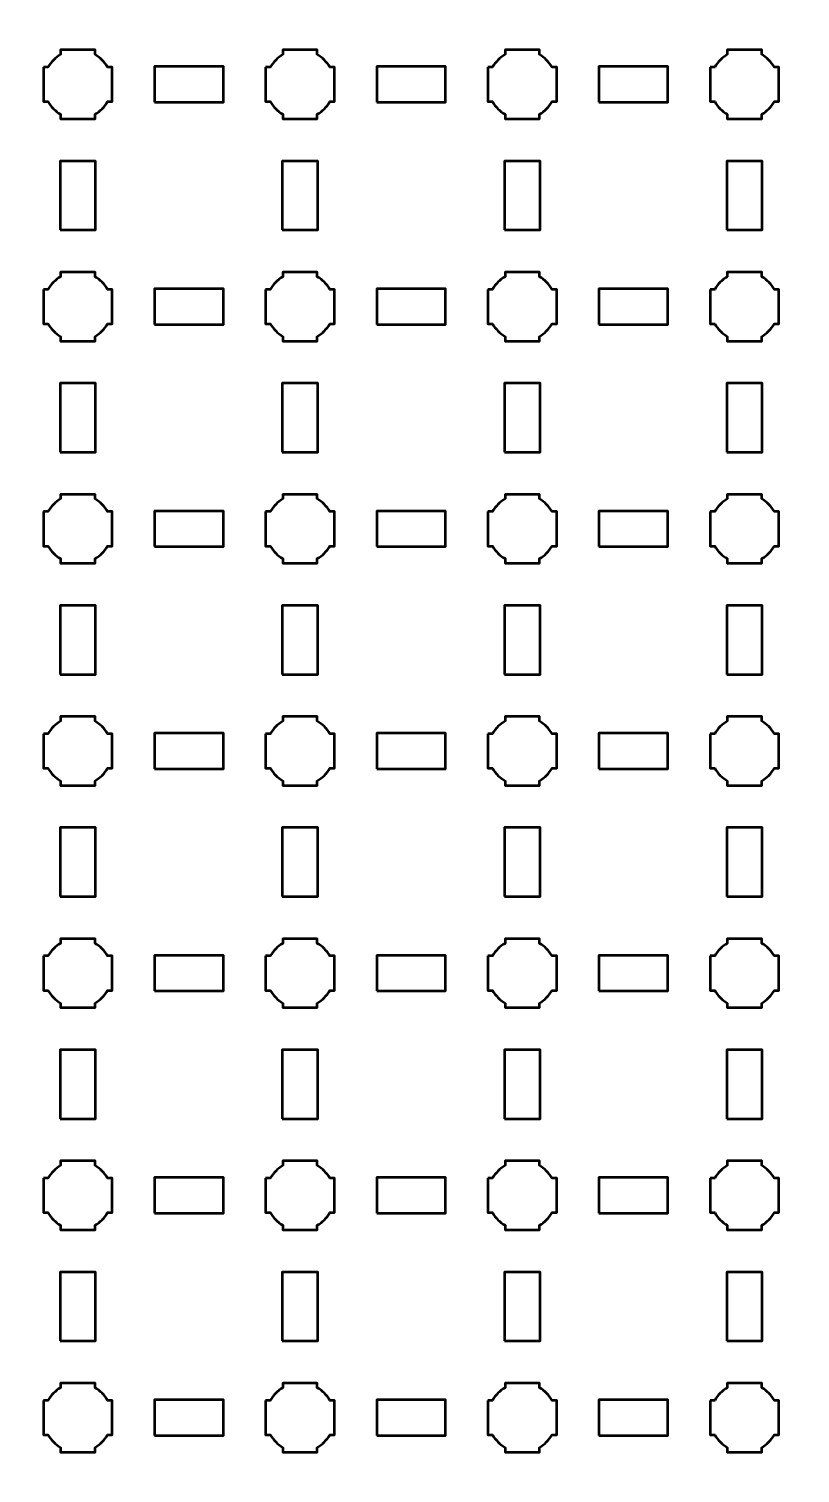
# Model space of a CAD drawing. Header units: centimetres. Extents: x -35.1 to 14.2, y -39.5 to 9.8.
# Drawn here: x -4.94 to 2, y -15.35 to -2.35 of the extents above; entities that cross this region are included whole.
import ezdxf

# ---------------------------------------------------------------- set-up
doc = ezdxf.new("R2010")
doc.units = ezdxf.units.CM
doc.header["$MEASUREMENT"] = 0
doc.layers.add('Layer 1', color=7, linetype='Continuous')

msp = doc.modelspace()

# ---------------------------------------------------------------- linework, layer by layer
at = {"layer": 'Layer 1', "color": 250, "lineweight": 53}
for points in [[(-3.81, -3.01), (-3.19, -3.01), (-3.19, -2.69), (-3.81, -2.69), (-3.81, -3.01)], [(-1.81, -3.01), (-1.19, -3.01), (-1.19, -2.69), (-1.81, -2.69), (-1.81, -3.01)], [(0.19, -3.01), (0.81, -3.01), (0.81, -2.69), (0.19, -2.69), (0.19, -3.01)], [(-4.66, -4.16), (-4.34, -4.16), (-4.34, -3.54), (-4.66, -3.54), (-4.66, -4.16)], [(-2.66, -4.16), (-2.34, -4.16), (-2.34, -3.54), (-2.66, -3.54), (-2.66, -4.16)], [(-0.66, -4.16), (-0.34, -4.16), (-0.34, -3.54), (-0.66, -3.54), (-0.66, -4.16)], [(1.34, -4.16), (1.66, -4.16), (1.66, -3.54), (1.34, -3.54), (1.34, -4.16)], [(-3.81, -5.01), (-3.19, -5.01), (-3.19, -4.69), (-3.81, -4.69), (-3.81, -5.01)], [(-1.81, -5.01), (-1.19, -5.01), (-1.19, -4.69), (-1.81, -4.69), (-1.81, -5.01)], [(0.19, -5.01), (0.81, -5.01), (0.81, -4.69), (0.19, -4.69), (0.19, -5.01)], [(-4.66, -6.16), (-4.34, -6.16), (-4.34, -5.54), (-4.66, -5.54), (-4.66, -6.16)], [(-2.66, -6.16), (-2.34, -6.16), (-2.34, -5.54), (-2.66, -5.54), (-2.66, -6.16)], [(-0.66, -6.16), (-0.34, -6.16), (-0.34, -5.54), (-0.66, -5.54), (-0.66, -6.16)], [(1.34, -6.16), (1.66, -6.16), (1.66, -5.54), (1.34, -5.54), (1.34, -6.16)], [(-3.81, -7.01), (-3.19, -7.01), (-3.19, -6.69), (-3.81, -6.69), (-3.81, -7.01)], [(-1.81, -7.01), (-1.19, -7.01), (-1.19, -6.69), (-1.81, -6.69), (-1.81, -7.01)], [(0.19, -7.01), (0.81, -7.01), (0.81, -6.69), (0.19, -6.69), (0.19, -7.01)], [(-4.66, -8.16), (-4.34, -8.16), (-4.34, -7.54), (-4.66, -7.54), (-4.66, -8.16)], [(-2.66, -8.16), (-2.34, -8.16), (-2.34, -7.54), (-2.66, -7.54), (-2.66, -8.16)], [(-0.66, -8.16), (-0.34, -8.16), (-0.34, -7.54), (-0.66, -7.54), (-0.66, -8.16)], [(1.34, -8.16), (1.66, -8.16), (1.66, -7.54), (1.34, -7.54), (1.34, -8.16)], [(-3.81, -9.01), (-3.19, -9.01), (-3.19, -8.69), (-3.81, -8.69), (-3.81, -9.01)], [(-1.81, -9.01), (-1.19, -9.01), (-1.19, -8.69), (-1.81, -8.69), (-1.81, -9.01)], [(0.19, -9.01), (0.81, -9.01), (0.81, -8.69), (0.19, -8.69), (0.19, -9.01)], [(-4.66, -10.16), (-4.34, -10.16), (-4.34, -9.54), (-4.66, -9.54), (-4.66, -10.16)], [(-2.66, -10.16), (-2.34, -10.16), (-2.34, -9.54), (-2.66, -9.54), (-2.66, -10.16)], [(-0.66, -10.16), (-0.34, -10.16), (-0.34, -9.54), (-0.66, -9.54), (-0.66, -10.16)], [(1.34, -10.16), (1.66, -10.16), (1.66, -9.54), (1.34, -9.54), (1.34, -10.16)], [(-3.81, -11.01), (-3.19, -11.01), (-3.19, -10.69), (-3.81, -10.69), (-3.81, -11.01)], [(-1.81, -11.01), (-1.19, -11.01), (-1.19, -10.69), (-1.81, -10.69), (-1.81, -11.01)], [(0.19, -11.01), (0.81, -11.01), (0.81, -10.69), (0.19, -10.69), (0.19, -11.01)], [(-4.66, -12.16), (-4.34, -12.16), (-4.34, -11.54), (-4.66, -11.54), (-4.66, -12.16)], [(-2.66, -12.16), (-2.34, -12.16), (-2.34, -11.54), (-2.66, -11.54), (-2.66, -12.16)], [(-0.66, -12.16), (-0.34, -12.16), (-0.34, -11.54), (-0.66, -11.54), (-0.66, -12.16)], [(1.34, -12.16), (1.66, -12.16), (1.66, -11.54), (1.34, -11.54), (1.34, -12.16)], [(-3.81, -13.01), (-3.19, -13.01), (-3.19, -12.69), (-3.81, -12.69), (-3.81, -13.01)], [(-1.81, -13.01), (-1.19, -13.01), (-1.19, -12.69), (-1.81, -12.69), (-1.81, -13.01)], [(0.19, -13.01), (0.81, -13.01), (0.81, -12.69), (0.19, -12.69), (0.19, -13.01)], [(-4.66, -14.16), (-4.34, -14.16), (-4.34, -13.54), (-4.66, -13.54), (-4.66, -14.16)], [(-2.66, -14.16), (-2.34, -14.16), (-2.34, -13.54), (-2.66, -13.54), (-2.66, -14.16)], [(-0.66, -14.16), (-0.34, -14.16), (-0.34, -13.54), (-0.66, -13.54), (-0.66, -14.16)], [(1.34, -14.16), (1.66, -14.16), (1.66, -13.54), (1.34, -13.54), (1.34, -14.16)], [(-3.81, -15.01), (-3.19, -15.01), (-3.19, -14.69), (-3.81, -14.69), (-3.81, -15.01)], [(-1.81, -15.01), (-1.19, -15.01), (-1.19, -14.69), (-1.81, -14.69), (-1.81, -15.01)], [(0.19, -15.01), (0.81, -15.01), (0.81, -14.69), (0.19, -14.69), (0.19, -15.01)]]:
    msp.add_lwpolyline(points, close=True, dxfattribs=at)
msp.add_open_spline([(-35.15, -39), (-35.15, -39), (-35.15, 9.3), (-35.15, 9.3), (-35.15, 9.3), (-35.15, 9.57609), (-34.92609, 9.8), (-34.65, 9.8), (-34.65, 9.8), (-34.65, 9.8), (13.65, 9.8), (13.65, 9.8), (13.65, 9.8), (13.92609, 9.8), (14.15, 9.57609), (14.15, 9.3), (14.15, 9.3), (14.15, 9.3), (14.15, -39), (14.15, -39), (14.15, -39), (14.15, -39.27609), (13.92609, -39.5), (13.65, -39.5), (13.65, -39.5), (13.65, -39.5), (-34.65, -39.5), (-34.65, -39.5), (-34.65, -39.5), (-34.92609, -39.5), (-35.15, -39.27609), (-35.15, -39)], degree=3, knots=[0, 0, 0, 0, 0.125, 0.125, 0.125, 0.125, 0.25, 0.25, 0.25, 0.25, 0.375, 0.375, 0.375, 0.375, 0.5, 0.5, 0.5, 0.5, 0.625, 0.625, 0.625, 0.625, 0.75, 0.75, 0.75, 0.75, 0.875, 0.875, 0.875, 0.875, 1, 1, 1, 1], dxfattribs=at)
at = {"layer": 'Layer 1', "lineweight": 53}
for points in [[(-4.81, -2.695), (-4.81, -2.695), (-4.76851, -2.695), (-4.76851, -2.695), (-4.76851, -2.695), (-4.74128, -2.64795), (-4.70205, -2.60872), (-4.655, -2.58149), (-4.655, -2.58149), (-4.655, -2.58149), (-4.655, -2.54), (-4.655, -2.54), (-4.655, -2.54), (-4.655, -2.54), (-4.5, -2.54), (-4.5, -2.54), (-4.5, -2.54), (-4.5, -2.54), (-4.345, -2.54), (-4.345, -2.54), (-4.345, -2.54), (-4.345, -2.54), (-4.345, -2.58149), (-4.345, -2.58149), (-4.345, -2.58149), (-4.29795, -2.60872), (-4.25872, -2.64795), (-4.23149, -2.695), (-4.23149, -2.695), (-4.23149, -2.695), (-4.19, -2.695), (-4.19, -2.695), (-4.19, -2.695), (-4.19, -2.695), (-4.19, -2.85), (-4.19, -2.85), (-4.19, -2.85), (-4.19, -2.85), (-4.19, -3.005), (-4.19, -3.005), (-4.19, -3.005), (-4.19, -3.005), (-4.23149, -3.005), (-4.23149, -3.005), (-4.23149, -3.005), (-4.25872, -3.05205), (-4.29795, -3.09128), (-4.345, -3.11851), (-4.345, -3.11851), (-4.345, -3.11851), (-4.345, -3.16), (-4.345, -3.16), (-4.345, -3.16), (-4.345, -3.16), (-4.5, -3.16), (-4.5, -3.16), (-4.5, -3.16), (-4.5, -3.16), (-4.655, -3.16), (-4.655, -3.16), (-4.655, -3.16), (-4.655, -3.16), (-4.655, -3.11851), (-4.655, -3.11851), (-4.655, -3.11851), (-4.70205, -3.09128), (-4.74128, -3.05205), (-4.76851, -3.005), (-4.76851, -3.005), (-4.76851, -3.005), (-4.81, -3.005), (-4.81, -3.005), (-4.81, -3.005), (-4.81, -3.005), (-4.81, -2.85), (-4.81, -2.85), (-4.81, -2.85), (-4.81, -2.85), (-4.81, -2.695), (-4.81, -2.695)], [(-2.81, -2.695), (-2.81, -2.695), (-2.76851, -2.695), (-2.76851, -2.695), (-2.76851, -2.695), (-2.74128, -2.64795), (-2.70205, -2.60872), (-2.655, -2.58149), (-2.655, -2.58149), (-2.655, -2.58149), (-2.655, -2.54), (-2.655, -2.54), (-2.655, -2.54), (-2.655, -2.54), (-2.5, -2.54), (-2.5, -2.54), (-2.5, -2.54), (-2.5, -2.54), (-2.345, -2.54), (-2.345, -2.54), (-2.345, -2.54), (-2.345, -2.54), (-2.345, -2.58149), (-2.345, -2.58149), (-2.345, -2.58149), (-2.29795, -2.60872), (-2.25872, -2.64795), (-2.23149, -2.695), (-2.23149, -2.695), (-2.23149, -2.695), (-2.19, -2.695), (-2.19, -2.695), (-2.19, -2.695), (-2.19, -2.695), (-2.19, -2.85), (-2.19, -2.85), (-2.19, -2.85), (-2.19, -2.85), (-2.19, -3.005), (-2.19, -3.005), (-2.19, -3.005), (-2.19, -3.005), (-2.23149, -3.005), (-2.23149, -3.005), (-2.23149, -3.005), (-2.25872, -3.05205), (-2.29795, -3.09128), (-2.345, -3.11851), (-2.345, -3.11851), (-2.345, -3.11851), (-2.345, -3.16), (-2.345, -3.16), (-2.345, -3.16), (-2.345, -3.16), (-2.5, -3.16), (-2.5, -3.16), (-2.5, -3.16), (-2.5, -3.16), (-2.655, -3.16), (-2.655, -3.16), (-2.655, -3.16), (-2.655, -3.16), (-2.655, -3.11851), (-2.655, -3.11851), (-2.655, -3.11851), (-2.70205, -3.09128), (-2.74128, -3.05205), (-2.76851, -3.005), (-2.76851, -3.005), (-2.76851, -3.005), (-2.81, -3.005), (-2.81, -3.005), (-2.81, -3.005), (-2.81, -3.005), (-2.81, -2.85), (-2.81, -2.85), (-2.81, -2.85), (-2.81, -2.85), (-2.81, -2.695), (-2.81, -2.695)], [(-0.81, -2.695), (-0.81, -2.695), (-0.76851, -2.695), (-0.76851, -2.695), (-0.76851, -2.695), (-0.74128, -2.64795), (-0.70205, -2.60872), (-0.655, -2.58149), (-0.655, -2.58149), (-0.655, -2.58149), (-0.655, -2.54), (-0.655, -2.54), (-0.655, -2.54), (-0.655, -2.54), (-0.5, -2.54), (-0.5, -2.54), (-0.5, -2.54), (-0.5, -2.54), (-0.345, -2.54), (-0.345, -2.54), (-0.345, -2.54), (-0.345, -2.54), (-0.345, -2.58149), (-0.345, -2.58149), (-0.345, -2.58149), (-0.29795, -2.60872), (-0.25872, -2.64795), (-0.23149, -2.695), (-0.23149, -2.695), (-0.23149, -2.695), (-0.19, -2.695), (-0.19, -2.695), (-0.19, -2.695), (-0.19, -2.695), (-0.19, -2.85), (-0.19, -2.85), (-0.19, -2.85), (-0.19, -2.85), (-0.19, -3.005), (-0.19, -3.005), (-0.19, -3.005), (-0.19, -3.005), (-0.23149, -3.005), (-0.23149, -3.005), (-0.23149, -3.005), (-0.25872, -3.05205), (-0.29795, -3.09128), (-0.345, -3.11851), (-0.345, -3.11851), (-0.345, -3.11851), (-0.345, -3.16), (-0.345, -3.16), (-0.345, -3.16), (-0.345, -3.16), (-0.5, -3.16), (-0.5, -3.16), (-0.5, -3.16), (-0.5, -3.16), (-0.655, -3.16), (-0.655, -3.16), (-0.655, -3.16), (-0.655, -3.16), (-0.655, -3.11851), (-0.655, -3.11851), (-0.655, -3.11851), (-0.70205, -3.09128), (-0.74128, -3.05205), (-0.76851, -3.005), (-0.76851, -3.005), (-0.76851, -3.005), (-0.81, -3.005), (-0.81, -3.005), (-0.81, -3.005), (-0.81, -3.005), (-0.81, -2.85), (-0.81, -2.85), (-0.81, -2.85), (-0.81, -2.85), (-0.81, -2.695), (-0.81, -2.695)], [(1.19, -2.695), (1.19, -2.695), (1.23149, -2.695), (1.23149, -2.695), (1.23149, -2.695), (1.25872, -2.64795), (1.29795, -2.60872), (1.345, -2.58149), (1.345, -2.58149), (1.345, -2.58149), (1.345, -2.54), (1.345, -2.54), (1.345, -2.54), (1.345, -2.54), (1.5, -2.54), (1.5, -2.54), (1.5, -2.54), (1.5, -2.54), (1.655, -2.54), (1.655, -2.54), (1.655, -2.54), (1.655, -2.54), (1.655, -2.58149), (1.655, -2.58149), (1.655, -2.58149), (1.70205, -2.60872), (1.74128, -2.64795), (1.76851, -2.695), (1.76851, -2.695), (1.76851, -2.695), (1.81, -2.695), (1.81, -2.695), (1.81, -2.695), (1.81, -2.695), (1.81, -2.85), (1.81, -2.85), (1.81, -2.85), (1.81, -2.85), (1.81, -3.005), (1.81, -3.005), (1.81, -3.005), (1.81, -3.005), (1.76851, -3.005), (1.76851, -3.005), (1.76851, -3.005), (1.74128, -3.05205), (1.70205, -3.09128), (1.655, -3.11851), (1.655, -3.11851), (1.655, -3.11851), (1.655, -3.16), (1.655, -3.16), (1.655, -3.16), (1.655, -3.16), (1.5, -3.16), (1.5, -3.16), (1.5, -3.16), (1.5, -3.16), (1.345, -3.16), (1.345, -3.16), (1.345, -3.16), (1.345, -3.16), (1.345, -3.11851), (1.345, -3.11851), (1.345, -3.11851), (1.29795, -3.09128), (1.25872, -3.05205), (1.23149, -3.005), (1.23149, -3.005), (1.23149, -3.005), (1.19, -3.005), (1.19, -3.005), (1.19, -3.005), (1.19, -3.005), (1.19, -2.85), (1.19, -2.85), (1.19, -2.85), (1.19, -2.85), (1.19, -2.695), (1.19, -2.695)], [(-4.81, -4.695), (-4.81, -4.695), (-4.76851, -4.695), (-4.76851, -4.695), (-4.76851, -4.695), (-4.74128, -4.64795), (-4.70205, -4.60872), (-4.655, -4.58149), (-4.655, -4.58149), (-4.655, -4.58149), (-4.655, -4.54), (-4.655, -4.54), (-4.655, -4.54), (-4.655, -4.54), (-4.5, -4.54), (-4.5, -4.54), (-4.5, -4.54), (-4.5, -4.54), (-4.345, -4.54), (-4.345, -4.54), (-4.345, -4.54), (-4.345, -4.54), (-4.345, -4.58149), (-4.345, -4.58149), (-4.345, -4.58149), (-4.29795, -4.60872), (-4.25872, -4.64795), (-4.23149, -4.695), (-4.23149, -4.695), (-4.23149, -4.695), (-4.19, -4.695), (-4.19, -4.695), (-4.19, -4.695), (-4.19, -4.695), (-4.19, -4.85), (-4.19, -4.85), (-4.19, -4.85), (-4.19, -4.85), (-4.19, -5.005), (-4.19, -5.005), (-4.19, -5.005), (-4.19, -5.005), (-4.23149, -5.005), (-4.23149, -5.005), (-4.23149, -5.005), (-4.25872, -5.05205), (-4.29795, -5.09128), (-4.345, -5.11851), (-4.345, -5.11851), (-4.345, -5.11851), (-4.345, -5.16), (-4.345, -5.16), (-4.345, -5.16), (-4.345, -5.16), (-4.5, -5.16), (-4.5, -5.16), (-4.5, -5.16), (-4.5, -5.16), (-4.655, -5.16), (-4.655, -5.16), (-4.655, -5.16), (-4.655, -5.16), (-4.655, -5.11851), (-4.655, -5.11851), (-4.655, -5.11851), (-4.70205, -5.09128), (-4.74128, -5.05205), (-4.76851, -5.005), (-4.76851, -5.005), (-4.76851, -5.005), (-4.81, -5.005), (-4.81, -5.005), (-4.81, -5.005), (-4.81, -5.005), (-4.81, -4.85), (-4.81, -4.85), (-4.81, -4.85), (-4.81, -4.85), (-4.81, -4.695), (-4.81, -4.695)], [(-2.81, -4.695), (-2.81, -4.695), (-2.76851, -4.695), (-2.76851, -4.695), (-2.76851, -4.695), (-2.74128, -4.64795), (-2.70205, -4.60872), (-2.655, -4.58149), (-2.655, -4.58149), (-2.655, -4.58149), (-2.655, -4.54), (-2.655, -4.54), (-2.655, -4.54), (-2.655, -4.54), (-2.5, -4.54), (-2.5, -4.54), (-2.5, -4.54), (-2.5, -4.54), (-2.345, -4.54), (-2.345, -4.54), (-2.345, -4.54), (-2.345, -4.54), (-2.345, -4.58149), (-2.345, -4.58149), (-2.345, -4.58149), (-2.29795, -4.60872), (-2.25872, -4.64795), (-2.23149, -4.695), (-2.23149, -4.695), (-2.23149, -4.695), (-2.19, -4.695), (-2.19, -4.695), (-2.19, -4.695), (-2.19, -4.695), (-2.19, -4.85), (-2.19, -4.85), (-2.19, -4.85), (-2.19, -4.85), (-2.19, -5.005), (-2.19, -5.005), (-2.19, -5.005), (-2.19, -5.005), (-2.23149, -5.005), (-2.23149, -5.005), (-2.23149, -5.005), (-2.25872, -5.05205), (-2.29795, -5.09128), (-2.345, -5.11851), (-2.345, -5.11851), (-2.345, -5.11851), (-2.345, -5.16), (-2.345, -5.16), (-2.345, -5.16), (-2.345, -5.16), (-2.5, -5.16), (-2.5, -5.16), (-2.5, -5.16), (-2.5, -5.16), (-2.655, -5.16), (-2.655, -5.16), (-2.655, -5.16), (-2.655, -5.16), (-2.655, -5.11851), (-2.655, -5.11851), (-2.655, -5.11851), (-2.70205, -5.09128), (-2.74128, -5.05205), (-2.76851, -5.005), (-2.76851, -5.005), (-2.76851, -5.005), (-2.81, -5.005), (-2.81, -5.005), (-2.81, -5.005), (-2.81, -5.005), (-2.81, -4.85), (-2.81, -4.85), (-2.81, -4.85), (-2.81, -4.85), (-2.81, -4.695), (-2.81, -4.695)], [(-0.81, -4.695), (-0.81, -4.695), (-0.76851, -4.695), (-0.76851, -4.695), (-0.76851, -4.695), (-0.74128, -4.64795), (-0.70205, -4.60872), (-0.655, -4.58149), (-0.655, -4.58149), (-0.655, -4.58149), (-0.655, -4.54), (-0.655, -4.54), (-0.655, -4.54), (-0.655, -4.54), (-0.5, -4.54), (-0.5, -4.54), (-0.5, -4.54), (-0.5, -4.54), (-0.345, -4.54), (-0.345, -4.54), (-0.345, -4.54), (-0.345, -4.54), (-0.345, -4.58149), (-0.345, -4.58149), (-0.345, -4.58149), (-0.29795, -4.60872), (-0.25872, -4.64795), (-0.23149, -4.695), (-0.23149, -4.695), (-0.23149, -4.695), (-0.19, -4.695), (-0.19, -4.695), (-0.19, -4.695), (-0.19, -4.695), (-0.19, -4.85), (-0.19, -4.85), (-0.19, -4.85), (-0.19, -4.85), (-0.19, -5.005), (-0.19, -5.005), (-0.19, -5.005), (-0.19, -5.005), (-0.23149, -5.005), (-0.23149, -5.005), (-0.23149, -5.005), (-0.25872, -5.05205), (-0.29795, -5.09128), (-0.345, -5.11851), (-0.345, -5.11851), (-0.345, -5.11851), (-0.345, -5.16), (-0.345, -5.16), (-0.345, -5.16), (-0.345, -5.16), (-0.5, -5.16), (-0.5, -5.16), (-0.5, -5.16), (-0.5, -5.16), (-0.655, -5.16), (-0.655, -5.16), (-0.655, -5.16), (-0.655, -5.16), (-0.655, -5.11851), (-0.655, -5.11851), (-0.655, -5.11851), (-0.70205, -5.09128), (-0.74128, -5.05205), (-0.76851, -5.005), (-0.76851, -5.005), (-0.76851, -5.005), (-0.81, -5.005), (-0.81, -5.005), (-0.81, -5.005), (-0.81, -5.005), (-0.81, -4.85), (-0.81, -4.85), (-0.81, -4.85), (-0.81, -4.85), (-0.81, -4.695), (-0.81, -4.695)], [(1.19, -4.695), (1.19, -4.695), (1.23149, -4.695), (1.23149, -4.695), (1.23149, -4.695), (1.25872, -4.64795), (1.29795, -4.60872), (1.345, -4.58149), (1.345, -4.58149), (1.345, -4.58149), (1.345, -4.54), (1.345, -4.54), (1.345, -4.54), (1.345, -4.54), (1.5, -4.54), (1.5, -4.54), (1.5, -4.54), (1.5, -4.54), (1.655, -4.54), (1.655, -4.54), (1.655, -4.54), (1.655, -4.54), (1.655, -4.58149), (1.655, -4.58149), (1.655, -4.58149), (1.70205, -4.60872), (1.74128, -4.64795), (1.76851, -4.695), (1.76851, -4.695), (1.76851, -4.695), (1.81, -4.695), (1.81, -4.695), (1.81, -4.695), (1.81, -4.695), (1.81, -4.85), (1.81, -4.85), (1.81, -4.85), (1.81, -4.85), (1.81, -5.005), (1.81, -5.005), (1.81, -5.005), (1.81, -5.005), (1.76851, -5.005), (1.76851, -5.005), (1.76851, -5.005), (1.74128, -5.05205), (1.70205, -5.09128), (1.655, -5.11851), (1.655, -5.11851), (1.655, -5.11851), (1.655, -5.16), (1.655, -5.16), (1.655, -5.16), (1.655, -5.16), (1.5, -5.16), (1.5, -5.16), (1.5, -5.16), (1.5, -5.16), (1.345, -5.16), (1.345, -5.16), (1.345, -5.16), (1.345, -5.16), (1.345, -5.11851), (1.345, -5.11851), (1.345, -5.11851), (1.29795, -5.09128), (1.25872, -5.05205), (1.23149, -5.005), (1.23149, -5.005), (1.23149, -5.005), (1.19, -5.005), (1.19, -5.005), (1.19, -5.005), (1.19, -5.005), (1.19, -4.85), (1.19, -4.85), (1.19, -4.85), (1.19, -4.85), (1.19, -4.695), (1.19, -4.695)], [(-4.81, -6.695), (-4.81, -6.695), (-4.76851, -6.695), (-4.76851, -6.695), (-4.76851, -6.695), (-4.74128, -6.64795), (-4.70205, -6.60872), (-4.655, -6.58149), (-4.655, -6.58149), (-4.655, -6.58149), (-4.655, -6.54), (-4.655, -6.54), (-4.655, -6.54), (-4.655, -6.54), (-4.5, -6.54), (-4.5, -6.54), (-4.5, -6.54), (-4.5, -6.54), (-4.345, -6.54), (-4.345, -6.54), (-4.345, -6.54), (-4.345, -6.54), (-4.345, -6.58149), (-4.345, -6.58149), (-4.345, -6.58149), (-4.29795, -6.60872), (-4.25872, -6.64795), (-4.23149, -6.695), (-4.23149, -6.695), (-4.23149, -6.695), (-4.19, -6.695), (-4.19, -6.695), (-4.19, -6.695), (-4.19, -6.695), (-4.19, -6.85), (-4.19, -6.85), (-4.19, -6.85), (-4.19, -6.85), (-4.19, -7.005), (-4.19, -7.005), (-4.19, -7.005), (-4.19, -7.005), (-4.23149, -7.005), (-4.23149, -7.005), (-4.23149, -7.005), (-4.25872, -7.05205), (-4.29795, -7.09128), (-4.345, -7.11851), (-4.345, -7.11851), (-4.345, -7.11851), (-4.345, -7.16), (-4.345, -7.16), (-4.345, -7.16), (-4.345, -7.16), (-4.5, -7.16), (-4.5, -7.16), (-4.5, -7.16), (-4.5, -7.16), (-4.655, -7.16), (-4.655, -7.16), (-4.655, -7.16), (-4.655, -7.16), (-4.655, -7.11851), (-4.655, -7.11851), (-4.655, -7.11851), (-4.70205, -7.09128), (-4.74128, -7.05205), (-4.76851, -7.005), (-4.76851, -7.005), (-4.76851, -7.005), (-4.81, -7.005), (-4.81, -7.005), (-4.81, -7.005), (-4.81, -7.005), (-4.81, -6.85), (-4.81, -6.85), (-4.81, -6.85), (-4.81, -6.85), (-4.81, -6.695), (-4.81, -6.695)], [(-2.81, -6.695), (-2.81, -6.695), (-2.76851, -6.695), (-2.76851, -6.695), (-2.76851, -6.695), (-2.74128, -6.64795), (-2.70205, -6.60872), (-2.655, -6.58149), (-2.655, -6.58149), (-2.655, -6.58149), (-2.655, -6.54), (-2.655, -6.54), (-2.655, -6.54), (-2.655, -6.54), (-2.5, -6.54), (-2.5, -6.54), (-2.5, -6.54), (-2.5, -6.54), (-2.345, -6.54), (-2.345, -6.54), (-2.345, -6.54), (-2.345, -6.54), (-2.345, -6.58149), (-2.345, -6.58149), (-2.345, -6.58149), (-2.29795, -6.60872), (-2.25872, -6.64795), (-2.23149, -6.695), (-2.23149, -6.695), (-2.23149, -6.695), (-2.19, -6.695), (-2.19, -6.695), (-2.19, -6.695), (-2.19, -6.695), (-2.19, -6.85), (-2.19, -6.85), (-2.19, -6.85), (-2.19, -6.85), (-2.19, -7.005), (-2.19, -7.005), (-2.19, -7.005), (-2.19, -7.005), (-2.23149, -7.005), (-2.23149, -7.005), (-2.23149, -7.005), (-2.25872, -7.05205), (-2.29795, -7.09128), (-2.345, -7.11851), (-2.345, -7.11851), (-2.345, -7.11851), (-2.345, -7.16), (-2.345, -7.16), (-2.345, -7.16), (-2.345, -7.16), (-2.5, -7.16), (-2.5, -7.16), (-2.5, -7.16), (-2.5, -7.16), (-2.655, -7.16), (-2.655, -7.16), (-2.655, -7.16), (-2.655, -7.16), (-2.655, -7.11851), (-2.655, -7.11851), (-2.655, -7.11851), (-2.70205, -7.09128), (-2.74128, -7.05205), (-2.76851, -7.005), (-2.76851, -7.005), (-2.76851, -7.005), (-2.81, -7.005), (-2.81, -7.005), (-2.81, -7.005), (-2.81, -7.005), (-2.81, -6.85), (-2.81, -6.85), (-2.81, -6.85), (-2.81, -6.85), (-2.81, -6.695), (-2.81, -6.695)], [(-0.81, -6.695), (-0.81, -6.695), (-0.76851, -6.695), (-0.76851, -6.695), (-0.76851, -6.695), (-0.74128, -6.64795), (-0.70205, -6.60872), (-0.655, -6.58149), (-0.655, -6.58149), (-0.655, -6.58149), (-0.655, -6.54), (-0.655, -6.54), (-0.655, -6.54), (-0.655, -6.54), (-0.5, -6.54), (-0.5, -6.54), (-0.5, -6.54), (-0.5, -6.54), (-0.345, -6.54), (-0.345, -6.54), (-0.345, -6.54), (-0.345, -6.54), (-0.345, -6.58149), (-0.345, -6.58149), (-0.345, -6.58149), (-0.29795, -6.60872), (-0.25872, -6.64795), (-0.23149, -6.695), (-0.23149, -6.695), (-0.23149, -6.695), (-0.19, -6.695), (-0.19, -6.695), (-0.19, -6.695), (-0.19, -6.695), (-0.19, -6.85), (-0.19, -6.85), (-0.19, -6.85), (-0.19, -6.85), (-0.19, -7.005), (-0.19, -7.005), (-0.19, -7.005), (-0.19, -7.005), (-0.23149, -7.005), (-0.23149, -7.005), (-0.23149, -7.005), (-0.25872, -7.05205), (-0.29795, -7.09128), (-0.345, -7.11851), (-0.345, -7.11851), (-0.345, -7.11851), (-0.345, -7.16), (-0.345, -7.16), (-0.345, -7.16), (-0.345, -7.16), (-0.5, -7.16), (-0.5, -7.16), (-0.5, -7.16), (-0.5, -7.16), (-0.655, -7.16), (-0.655, -7.16), (-0.655, -7.16), (-0.655, -7.16), (-0.655, -7.11851), (-0.655, -7.11851), (-0.655, -7.11851), (-0.70205, -7.09128), (-0.74128, -7.05205), (-0.76851, -7.005), (-0.76851, -7.005), (-0.76851, -7.005), (-0.81, -7.005), (-0.81, -7.005), (-0.81, -7.005), (-0.81, -7.005), (-0.81, -6.85), (-0.81, -6.85), (-0.81, -6.85), (-0.81, -6.85), (-0.81, -6.695), (-0.81, -6.695)], [(1.19, -6.695), (1.19, -6.695), (1.23149, -6.695), (1.23149, -6.695), (1.23149, -6.695), (1.25872, -6.64795), (1.29795, -6.60872), (1.345, -6.58149), (1.345, -6.58149), (1.345, -6.58149), (1.345, -6.54), (1.345, -6.54), (1.345, -6.54), (1.345, -6.54), (1.5, -6.54), (1.5, -6.54), (1.5, -6.54), (1.5, -6.54), (1.655, -6.54), (1.655, -6.54), (1.655, -6.54), (1.655, -6.54), (1.655, -6.58149), (1.655, -6.58149), (1.655, -6.58149), (1.70205, -6.60872), (1.74128, -6.64795), (1.76851, -6.695), (1.76851, -6.695), (1.76851, -6.695), (1.81, -6.695), (1.81, -6.695), (1.81, -6.695), (1.81, -6.695), (1.81, -6.85), (1.81, -6.85), (1.81, -6.85), (1.81, -6.85), (1.81, -7.005), (1.81, -7.005), (1.81, -7.005), (1.81, -7.005), (1.76851, -7.005), (1.76851, -7.005), (1.76851, -7.005), (1.74128, -7.05205), (1.70205, -7.09128), (1.655, -7.11851), (1.655, -7.11851), (1.655, -7.11851), (1.655, -7.16), (1.655, -7.16), (1.655, -7.16), (1.655, -7.16), (1.5, -7.16), (1.5, -7.16), (1.5, -7.16), (1.5, -7.16), (1.345, -7.16), (1.345, -7.16), (1.345, -7.16), (1.345, -7.16), (1.345, -7.11851), (1.345, -7.11851), (1.345, -7.11851), (1.29795, -7.09128), (1.25872, -7.05205), (1.23149, -7.005), (1.23149, -7.005), (1.23149, -7.005), (1.19, -7.005), (1.19, -7.005), (1.19, -7.005), (1.19, -7.005), (1.19, -6.85), (1.19, -6.85), (1.19, -6.85), (1.19, -6.85), (1.19, -6.695), (1.19, -6.695)], [(-4.81, -8.695), (-4.81, -8.695), (-4.76851, -8.695), (-4.76851, -8.695), (-4.76851, -8.695), (-4.74128, -8.64795), (-4.70205, -8.60872), (-4.655, -8.58149), (-4.655, -8.58149), (-4.655, -8.58149), (-4.655, -8.54), (-4.655, -8.54), (-4.655, -8.54), (-4.655, -8.54), (-4.5, -8.54), (-4.5, -8.54), (-4.5, -8.54), (-4.5, -8.54), (-4.345, -8.54), (-4.345, -8.54), (-4.345, -8.54), (-4.345, -8.54), (-4.345, -8.58149), (-4.345, -8.58149), (-4.345, -8.58149), (-4.29795, -8.60872), (-4.25872, -8.64795), (-4.23149, -8.695), (-4.23149, -8.695), (-4.23149, -8.695), (-4.19, -8.695), (-4.19, -8.695), (-4.19, -8.695), (-4.19, -8.695), (-4.19, -8.85), (-4.19, -8.85), (-4.19, -8.85), (-4.19, -8.85), (-4.19, -9.005), (-4.19, -9.005), (-4.19, -9.005), (-4.19, -9.005), (-4.23149, -9.005), (-4.23149, -9.005), (-4.23149, -9.005), (-4.25872, -9.05205), (-4.29795, -9.09128), (-4.345, -9.11851), (-4.345, -9.11851), (-4.345, -9.11851), (-4.345, -9.16), (-4.345, -9.16), (-4.345, -9.16), (-4.345, -9.16), (-4.5, -9.16), (-4.5, -9.16), (-4.5, -9.16), (-4.5, -9.16), (-4.655, -9.16), (-4.655, -9.16), (-4.655, -9.16), (-4.655, -9.16), (-4.655, -9.11851), (-4.655, -9.11851), (-4.655, -9.11851), (-4.70205, -9.09128), (-4.74128, -9.05205), (-4.76851, -9.005), (-4.76851, -9.005), (-4.76851, -9.005), (-4.81, -9.005), (-4.81, -9.005), (-4.81, -9.005), (-4.81, -9.005), (-4.81, -8.85), (-4.81, -8.85), (-4.81, -8.85), (-4.81, -8.85), (-4.81, -8.695), (-4.81, -8.695)], [(-2.81, -8.695), (-2.81, -8.695), (-2.76851, -8.695), (-2.76851, -8.695), (-2.76851, -8.695), (-2.74128, -8.64795), (-2.70205, -8.60872), (-2.655, -8.58149), (-2.655, -8.58149), (-2.655, -8.58149), (-2.655, -8.54), (-2.655, -8.54), (-2.655, -8.54), (-2.655, -8.54), (-2.5, -8.54), (-2.5, -8.54), (-2.5, -8.54), (-2.5, -8.54), (-2.345, -8.54), (-2.345, -8.54), (-2.345, -8.54), (-2.345, -8.54), (-2.345, -8.58149), (-2.345, -8.58149), (-2.345, -8.58149), (-2.29795, -8.60872), (-2.25872, -8.64795), (-2.23149, -8.695), (-2.23149, -8.695), (-2.23149, -8.695), (-2.19, -8.695), (-2.19, -8.695), (-2.19, -8.695), (-2.19, -8.695), (-2.19, -8.85), (-2.19, -8.85), (-2.19, -8.85), (-2.19, -8.85), (-2.19, -9.005), (-2.19, -9.005), (-2.19, -9.005), (-2.19, -9.005), (-2.23149, -9.005), (-2.23149, -9.005), (-2.23149, -9.005), (-2.25872, -9.05205), (-2.29795, -9.09128), (-2.345, -9.11851), (-2.345, -9.11851), (-2.345, -9.11851), (-2.345, -9.16), (-2.345, -9.16), (-2.345, -9.16), (-2.345, -9.16), (-2.5, -9.16), (-2.5, -9.16), (-2.5, -9.16), (-2.5, -9.16), (-2.655, -9.16), (-2.655, -9.16), (-2.655, -9.16), (-2.655, -9.16), (-2.655, -9.11851), (-2.655, -9.11851), (-2.655, -9.11851), (-2.70205, -9.09128), (-2.74128, -9.05205), (-2.76851, -9.005), (-2.76851, -9.005), (-2.76851, -9.005), (-2.81, -9.005), (-2.81, -9.005), (-2.81, -9.005), (-2.81, -9.005), (-2.81, -8.85), (-2.81, -8.85), (-2.81, -8.85), (-2.81, -8.85), (-2.81, -8.695), (-2.81, -8.695)], [(-0.81, -8.695), (-0.81, -8.695), (-0.76851, -8.695), (-0.76851, -8.695), (-0.76851, -8.695), (-0.74128, -8.64795), (-0.70205, -8.60872), (-0.655, -8.58149), (-0.655, -8.58149), (-0.655, -8.58149), (-0.655, -8.54), (-0.655, -8.54), (-0.655, -8.54), (-0.655, -8.54), (-0.5, -8.54), (-0.5, -8.54), (-0.5, -8.54), (-0.5, -8.54), (-0.345, -8.54), (-0.345, -8.54), (-0.345, -8.54), (-0.345, -8.54), (-0.345, -8.58149), (-0.345, -8.58149), (-0.345, -8.58149), (-0.29795, -8.60872), (-0.25872, -8.64795), (-0.23149, -8.695), (-0.23149, -8.695), (-0.23149, -8.695), (-0.19, -8.695), (-0.19, -8.695), (-0.19, -8.695), (-0.19, -8.695), (-0.19, -8.85), (-0.19, -8.85), (-0.19, -8.85), (-0.19, -8.85), (-0.19, -9.005), (-0.19, -9.005), (-0.19, -9.005), (-0.19, -9.005), (-0.23149, -9.005), (-0.23149, -9.005), (-0.23149, -9.005), (-0.25872, -9.05205), (-0.29795, -9.09128), (-0.345, -9.11851), (-0.345, -9.11851), (-0.345, -9.11851), (-0.345, -9.16), (-0.345, -9.16), (-0.345, -9.16), (-0.345, -9.16), (-0.5, -9.16), (-0.5, -9.16), (-0.5, -9.16), (-0.5, -9.16), (-0.655, -9.16), (-0.655, -9.16), (-0.655, -9.16), (-0.655, -9.16), (-0.655, -9.11851), (-0.655, -9.11851), (-0.655, -9.11851), (-0.70205, -9.09128), (-0.74128, -9.05205), (-0.76851, -9.005), (-0.76851, -9.005), (-0.76851, -9.005), (-0.81, -9.005), (-0.81, -9.005), (-0.81, -9.005), (-0.81, -9.005), (-0.81, -8.85), (-0.81, -8.85), (-0.81, -8.85), (-0.81, -8.85), (-0.81, -8.695), (-0.81, -8.695)], [(1.19, -8.695), (1.19, -8.695), (1.23149, -8.695), (1.23149, -8.695), (1.23149, -8.695), (1.25872, -8.64795), (1.29795, -8.60872), (1.345, -8.58149), (1.345, -8.58149), (1.345, -8.58149), (1.345, -8.54), (1.345, -8.54), (1.345, -8.54), (1.345, -8.54), (1.5, -8.54), (1.5, -8.54), (1.5, -8.54), (1.5, -8.54), (1.655, -8.54), (1.655, -8.54), (1.655, -8.54), (1.655, -8.54), (1.655, -8.58149), (1.655, -8.58149), (1.655, -8.58149), (1.70205, -8.60872), (1.74128, -8.64795), (1.76851, -8.695), (1.76851, -8.695), (1.76851, -8.695), (1.81, -8.695), (1.81, -8.695), (1.81, -8.695), (1.81, -8.695), (1.81, -8.85), (1.81, -8.85), (1.81, -8.85), (1.81, -8.85), (1.81, -9.005), (1.81, -9.005), (1.81, -9.005), (1.81, -9.005), (1.76851, -9.005), (1.76851, -9.005), (1.76851, -9.005), (1.74128, -9.05205), (1.70205, -9.09128), (1.655, -9.11851), (1.655, -9.11851), (1.655, -9.11851), (1.655, -9.16), (1.655, -9.16), (1.655, -9.16), (1.655, -9.16), (1.5, -9.16), (1.5, -9.16), (1.5, -9.16), (1.5, -9.16), (1.345, -9.16), (1.345, -9.16), (1.345, -9.16), (1.345, -9.16), (1.345, -9.11851), (1.345, -9.11851), (1.345, -9.11851), (1.29795, -9.09128), (1.25872, -9.05205), (1.23149, -9.005), (1.23149, -9.005), (1.23149, -9.005), (1.19, -9.005), (1.19, -9.005), (1.19, -9.005), (1.19, -9.005), (1.19, -8.85), (1.19, -8.85), (1.19, -8.85), (1.19, -8.85), (1.19, -8.695), (1.19, -8.695)], [(-4.81, -10.695), (-4.81, -10.695), (-4.76851, -10.695), (-4.76851, -10.695), (-4.76851, -10.695), (-4.74128, -10.64795), (-4.70205, -10.60872), (-4.655, -10.58149), (-4.655, -10.58149), (-4.655, -10.58149), (-4.655, -10.54), (-4.655, -10.54), (-4.655, -10.54), (-4.655, -10.54), (-4.5, -10.54), (-4.5, -10.54), (-4.5, -10.54), (-4.5, -10.54), (-4.345, -10.54), (-4.345, -10.54), (-4.345, -10.54), (-4.345, -10.54), (-4.345, -10.58149), (-4.345, -10.58149), (-4.345, -10.58149), (-4.29795, -10.60872), (-4.25872, -10.64795), (-4.23149, -10.695), (-4.23149, -10.695), (-4.23149, -10.695), (-4.19, -10.695), (-4.19, -10.695), (-4.19, -10.695), (-4.19, -10.695), (-4.19, -10.85), (-4.19, -10.85), (-4.19, -10.85), (-4.19, -10.85), (-4.19, -11.005), (-4.19, -11.005), (-4.19, -11.005), (-4.19, -11.005), (-4.23149, -11.005), (-4.23149, -11.005), (-4.23149, -11.005), (-4.25872, -11.05205), (-4.29795, -11.09128), (-4.345, -11.11851), (-4.345, -11.11851), (-4.345, -11.11851), (-4.345, -11.16), (-4.345, -11.16), (-4.345, -11.16), (-4.345, -11.16), (-4.5, -11.16), (-4.5, -11.16), (-4.5, -11.16), (-4.5, -11.16), (-4.655, -11.16), (-4.655, -11.16), (-4.655, -11.16), (-4.655, -11.16), (-4.655, -11.11851), (-4.655, -11.11851), (-4.655, -11.11851), (-4.70205, -11.09128), (-4.74128, -11.05205), (-4.76851, -11.005), (-4.76851, -11.005), (-4.76851, -11.005), (-4.81, -11.005), (-4.81, -11.005), (-4.81, -11.005), (-4.81, -11.005), (-4.81, -10.85), (-4.81, -10.85), (-4.81, -10.85), (-4.81, -10.85), (-4.81, -10.695), (-4.81, -10.695)], [(-2.81, -10.695), (-2.81, -10.695), (-2.76851, -10.695), (-2.76851, -10.695), (-2.76851, -10.695), (-2.74128, -10.64795), (-2.70205, -10.60872), (-2.655, -10.58149), (-2.655, -10.58149), (-2.655, -10.58149), (-2.655, -10.54), (-2.655, -10.54), (-2.655, -10.54), (-2.655, -10.54), (-2.5, -10.54), (-2.5, -10.54), (-2.5, -10.54), (-2.5, -10.54), (-2.345, -10.54), (-2.345, -10.54), (-2.345, -10.54), (-2.345, -10.54), (-2.345, -10.58149), (-2.345, -10.58149), (-2.345, -10.58149), (-2.29795, -10.60872), (-2.25872, -10.64795), (-2.23149, -10.695), (-2.23149, -10.695), (-2.23149, -10.695), (-2.19, -10.695), (-2.19, -10.695), (-2.19, -10.695), (-2.19, -10.695), (-2.19, -10.85), (-2.19, -10.85), (-2.19, -10.85), (-2.19, -10.85), (-2.19, -11.005), (-2.19, -11.005), (-2.19, -11.005), (-2.19, -11.005), (-2.23149, -11.005), (-2.23149, -11.005), (-2.23149, -11.005), (-2.25872, -11.05205), (-2.29795, -11.09128), (-2.345, -11.11851), (-2.345, -11.11851), (-2.345, -11.11851), (-2.345, -11.16), (-2.345, -11.16), (-2.345, -11.16), (-2.345, -11.16), (-2.5, -11.16), (-2.5, -11.16), (-2.5, -11.16), (-2.5, -11.16), (-2.655, -11.16), (-2.655, -11.16), (-2.655, -11.16), (-2.655, -11.16), (-2.655, -11.11851), (-2.655, -11.11851), (-2.655, -11.11851), (-2.70205, -11.09128), (-2.74128, -11.05205), (-2.76851, -11.005), (-2.76851, -11.005), (-2.76851, -11.005), (-2.81, -11.005), (-2.81, -11.005), (-2.81, -11.005), (-2.81, -11.005), (-2.81, -10.85), (-2.81, -10.85), (-2.81, -10.85), (-2.81, -10.85), (-2.81, -10.695), (-2.81, -10.695)], [(-0.81, -10.695), (-0.81, -10.695), (-0.76851, -10.695), (-0.76851, -10.695), (-0.76851, -10.695), (-0.74128, -10.64795), (-0.70205, -10.60872), (-0.655, -10.58149), (-0.655, -10.58149), (-0.655, -10.58149), (-0.655, -10.54), (-0.655, -10.54), (-0.655, -10.54), (-0.655, -10.54), (-0.5, -10.54), (-0.5, -10.54), (-0.5, -10.54), (-0.5, -10.54), (-0.345, -10.54), (-0.345, -10.54), (-0.345, -10.54), (-0.345, -10.54), (-0.345, -10.58149), (-0.345, -10.58149), (-0.345, -10.58149), (-0.29795, -10.60872), (-0.25872, -10.64795), (-0.23149, -10.695), (-0.23149, -10.695), (-0.23149, -10.695), (-0.19, -10.695), (-0.19, -10.695), (-0.19, -10.695), (-0.19, -10.695), (-0.19, -10.85), (-0.19, -10.85), (-0.19, -10.85), (-0.19, -10.85), (-0.19, -11.005), (-0.19, -11.005), (-0.19, -11.005), (-0.19, -11.005), (-0.23149, -11.005), (-0.23149, -11.005), (-0.23149, -11.005), (-0.25872, -11.05205), (-0.29795, -11.09128), (-0.345, -11.11851), (-0.345, -11.11851), (-0.345, -11.11851), (-0.345, -11.16), (-0.345, -11.16), (-0.345, -11.16), (-0.345, -11.16), (-0.5, -11.16), (-0.5, -11.16), (-0.5, -11.16), (-0.5, -11.16), (-0.655, -11.16), (-0.655, -11.16), (-0.655, -11.16), (-0.655, -11.16), (-0.655, -11.11851), (-0.655, -11.11851), (-0.655, -11.11851), (-0.70205, -11.09128), (-0.74128, -11.05205), (-0.76851, -11.005), (-0.76851, -11.005), (-0.76851, -11.005), (-0.81, -11.005), (-0.81, -11.005), (-0.81, -11.005), (-0.81, -11.005), (-0.81, -10.85), (-0.81, -10.85), (-0.81, -10.85), (-0.81, -10.85), (-0.81, -10.695), (-0.81, -10.695)], [(1.19, -10.695), (1.19, -10.695), (1.23149, -10.695), (1.23149, -10.695), (1.23149, -10.695), (1.25872, -10.64795), (1.29795, -10.60872), (1.345, -10.58149), (1.345, -10.58149), (1.345, -10.58149), (1.345, -10.54), (1.345, -10.54), (1.345, -10.54), (1.345, -10.54), (1.5, -10.54), (1.5, -10.54), (1.5, -10.54), (1.5, -10.54), (1.655, -10.54), (1.655, -10.54), (1.655, -10.54), (1.655, -10.54), (1.655, -10.58149), (1.655, -10.58149), (1.655, -10.58149), (1.70205, -10.60872), (1.74128, -10.64795), (1.76851, -10.695), (1.76851, -10.695), (1.76851, -10.695), (1.81, -10.695), (1.81, -10.695), (1.81, -10.695), (1.81, -10.695), (1.81, -10.85), (1.81, -10.85), (1.81, -10.85), (1.81, -10.85), (1.81, -11.005), (1.81, -11.005), (1.81, -11.005), (1.81, -11.005), (1.76851, -11.005), (1.76851, -11.005), (1.76851, -11.005), (1.74128, -11.05205), (1.70205, -11.09128), (1.655, -11.11851), (1.655, -11.11851), (1.655, -11.11851), (1.655, -11.16), (1.655, -11.16), (1.655, -11.16), (1.655, -11.16), (1.5, -11.16), (1.5, -11.16), (1.5, -11.16), (1.5, -11.16), (1.345, -11.16), (1.345, -11.16), (1.345, -11.16), (1.345, -11.16), (1.345, -11.11851), (1.345, -11.11851), (1.345, -11.11851), (1.29795, -11.09128), (1.25872, -11.05205), (1.23149, -11.005), (1.23149, -11.005), (1.23149, -11.005), (1.19, -11.005), (1.19, -11.005), (1.19, -11.005), (1.19, -11.005), (1.19, -10.85), (1.19, -10.85), (1.19, -10.85), (1.19, -10.85), (1.19, -10.695), (1.19, -10.695)], [(-4.81, -12.695), (-4.81, -12.695), (-4.76851, -12.695), (-4.76851, -12.695), (-4.76851, -12.695), (-4.74128, -12.64795), (-4.70205, -12.60872), (-4.655, -12.58149), (-4.655, -12.58149), (-4.655, -12.58149), (-4.655, -12.54), (-4.655, -12.54), (-4.655, -12.54), (-4.655, -12.54), (-4.5, -12.54), (-4.5, -12.54), (-4.5, -12.54), (-4.5, -12.54), (-4.345, -12.54), (-4.345, -12.54), (-4.345, -12.54), (-4.345, -12.54), (-4.345, -12.58149), (-4.345, -12.58149), (-4.345, -12.58149), (-4.29795, -12.60872), (-4.25872, -12.64795), (-4.23149, -12.695), (-4.23149, -12.695), (-4.23149, -12.695), (-4.19, -12.695), (-4.19, -12.695), (-4.19, -12.695), (-4.19, -12.695), (-4.19, -12.85), (-4.19, -12.85), (-4.19, -12.85), (-4.19, -12.85), (-4.19, -13.005), (-4.19, -13.005), (-4.19, -13.005), (-4.19, -13.005), (-4.23149, -13.005), (-4.23149, -13.005), (-4.23149, -13.005), (-4.25872, -13.05205), (-4.29795, -13.09128), (-4.345, -13.11851), (-4.345, -13.11851), (-4.345, -13.11851), (-4.345, -13.16), (-4.345, -13.16), (-4.345, -13.16), (-4.345, -13.16), (-4.5, -13.16), (-4.5, -13.16), (-4.5, -13.16), (-4.5, -13.16), (-4.655, -13.16), (-4.655, -13.16), (-4.655, -13.16), (-4.655, -13.16), (-4.655, -13.11851), (-4.655, -13.11851), (-4.655, -13.11851), (-4.70205, -13.09128), (-4.74128, -13.05205), (-4.76851, -13.005), (-4.76851, -13.005), (-4.76851, -13.005), (-4.81, -13.005), (-4.81, -13.005), (-4.81, -13.005), (-4.81, -13.005), (-4.81, -12.85), (-4.81, -12.85), (-4.81, -12.85), (-4.81, -12.85), (-4.81, -12.695), (-4.81, -12.695)], [(-2.81, -12.695), (-2.81, -12.695), (-2.76851, -12.695), (-2.76851, -12.695), (-2.76851, -12.695), (-2.74128, -12.64795), (-2.70205, -12.60872), (-2.655, -12.58149), (-2.655, -12.58149), (-2.655, -12.58149), (-2.655, -12.54), (-2.655, -12.54), (-2.655, -12.54), (-2.655, -12.54), (-2.5, -12.54), (-2.5, -12.54), (-2.5, -12.54), (-2.5, -12.54), (-2.345, -12.54), (-2.345, -12.54), (-2.345, -12.54), (-2.345, -12.54), (-2.345, -12.58149), (-2.345, -12.58149), (-2.345, -12.58149), (-2.29795, -12.60872), (-2.25872, -12.64795), (-2.23149, -12.695), (-2.23149, -12.695), (-2.23149, -12.695), (-2.19, -12.695), (-2.19, -12.695), (-2.19, -12.695), (-2.19, -12.695), (-2.19, -12.85), (-2.19, -12.85), (-2.19, -12.85), (-2.19, -12.85), (-2.19, -13.005), (-2.19, -13.005), (-2.19, -13.005), (-2.19, -13.005), (-2.23149, -13.005), (-2.23149, -13.005), (-2.23149, -13.005), (-2.25872, -13.05205), (-2.29795, -13.09128), (-2.345, -13.11851), (-2.345, -13.11851), (-2.345, -13.11851), (-2.345, -13.16), (-2.345, -13.16), (-2.345, -13.16), (-2.345, -13.16), (-2.5, -13.16), (-2.5, -13.16), (-2.5, -13.16), (-2.5, -13.16), (-2.655, -13.16), (-2.655, -13.16), (-2.655, -13.16), (-2.655, -13.16), (-2.655, -13.11851), (-2.655, -13.11851), (-2.655, -13.11851), (-2.70205, -13.09128), (-2.74128, -13.05205), (-2.76851, -13.005), (-2.76851, -13.005), (-2.76851, -13.005), (-2.81, -13.005), (-2.81, -13.005), (-2.81, -13.005), (-2.81, -13.005), (-2.81, -12.85), (-2.81, -12.85), (-2.81, -12.85), (-2.81, -12.85), (-2.81, -12.695), (-2.81, -12.695)], [(-0.81, -12.695), (-0.81, -12.695), (-0.76851, -12.695), (-0.76851, -12.695), (-0.76851, -12.695), (-0.74128, -12.64795), (-0.70205, -12.60872), (-0.655, -12.58149), (-0.655, -12.58149), (-0.655, -12.58149), (-0.655, -12.54), (-0.655, -12.54), (-0.655, -12.54), (-0.655, -12.54), (-0.5, -12.54), (-0.5, -12.54), (-0.5, -12.54), (-0.5, -12.54), (-0.345, -12.54), (-0.345, -12.54), (-0.345, -12.54), (-0.345, -12.54), (-0.345, -12.58149), (-0.345, -12.58149), (-0.345, -12.58149), (-0.29795, -12.60872), (-0.25872, -12.64795), (-0.23149, -12.695), (-0.23149, -12.695), (-0.23149, -12.695), (-0.19, -12.695), (-0.19, -12.695), (-0.19, -12.695), (-0.19, -12.695), (-0.19, -12.85), (-0.19, -12.85), (-0.19, -12.85), (-0.19, -12.85), (-0.19, -13.005), (-0.19, -13.005), (-0.19, -13.005), (-0.19, -13.005), (-0.23149, -13.005), (-0.23149, -13.005), (-0.23149, -13.005), (-0.25872, -13.05205), (-0.29795, -13.09128), (-0.345, -13.11851), (-0.345, -13.11851), (-0.345, -13.11851), (-0.345, -13.16), (-0.345, -13.16), (-0.345, -13.16), (-0.345, -13.16), (-0.5, -13.16), (-0.5, -13.16), (-0.5, -13.16), (-0.5, -13.16), (-0.655, -13.16), (-0.655, -13.16), (-0.655, -13.16), (-0.655, -13.16), (-0.655, -13.11851), (-0.655, -13.11851), (-0.655, -13.11851), (-0.70205, -13.09128), (-0.74128, -13.05205), (-0.76851, -13.005), (-0.76851, -13.005), (-0.76851, -13.005), (-0.81, -13.005), (-0.81, -13.005), (-0.81, -13.005), (-0.81, -13.005), (-0.81, -12.85), (-0.81, -12.85), (-0.81, -12.85), (-0.81, -12.85), (-0.81, -12.695), (-0.81, -12.695)], [(1.19, -12.695), (1.19, -12.695), (1.23149, -12.695), (1.23149, -12.695), (1.23149, -12.695), (1.25872, -12.64795), (1.29795, -12.60872), (1.345, -12.58149), (1.345, -12.58149), (1.345, -12.58149), (1.345, -12.54), (1.345, -12.54), (1.345, -12.54), (1.345, -12.54), (1.5, -12.54), (1.5, -12.54), (1.5, -12.54), (1.5, -12.54), (1.655, -12.54), (1.655, -12.54), (1.655, -12.54), (1.655, -12.54), (1.655, -12.58149), (1.655, -12.58149), (1.655, -12.58149), (1.70205, -12.60872), (1.74128, -12.64795), (1.76851, -12.695), (1.76851, -12.695), (1.76851, -12.695), (1.81, -12.695), (1.81, -12.695), (1.81, -12.695), (1.81, -12.695), (1.81, -12.85), (1.81, -12.85), (1.81, -12.85), (1.81, -12.85), (1.81, -13.005), (1.81, -13.005), (1.81, -13.005), (1.81, -13.005), (1.76851, -13.005), (1.76851, -13.005), (1.76851, -13.005), (1.74128, -13.05205), (1.70205, -13.09128), (1.655, -13.11851), (1.655, -13.11851), (1.655, -13.11851), (1.655, -13.16), (1.655, -13.16), (1.655, -13.16), (1.655, -13.16), (1.5, -13.16), (1.5, -13.16), (1.5, -13.16), (1.5, -13.16), (1.345, -13.16), (1.345, -13.16), (1.345, -13.16), (1.345, -13.16), (1.345, -13.11851), (1.345, -13.11851), (1.345, -13.11851), (1.29795, -13.09128), (1.25872, -13.05205), (1.23149, -13.005), (1.23149, -13.005), (1.23149, -13.005), (1.19, -13.005), (1.19, -13.005), (1.19, -13.005), (1.19, -13.005), (1.19, -12.85), (1.19, -12.85), (1.19, -12.85), (1.19, -12.85), (1.19, -12.695), (1.19, -12.695)], [(-4.81, -14.695), (-4.81, -14.695), (-4.76851, -14.695), (-4.76851, -14.695), (-4.76851, -14.695), (-4.74128, -14.64795), (-4.70205, -14.60872), (-4.655, -14.58149), (-4.655, -14.58149), (-4.655, -14.58149), (-4.655, -14.54), (-4.655, -14.54), (-4.655, -14.54), (-4.655, -14.54), (-4.5, -14.54), (-4.5, -14.54), (-4.5, -14.54), (-4.5, -14.54), (-4.345, -14.54), (-4.345, -14.54), (-4.345, -14.54), (-4.345, -14.54), (-4.345, -14.58149), (-4.345, -14.58149), (-4.345, -14.58149), (-4.29795, -14.60872), (-4.25872, -14.64795), (-4.23149, -14.695), (-4.23149, -14.695), (-4.23149, -14.695), (-4.19, -14.695), (-4.19, -14.695), (-4.19, -14.695), (-4.19, -14.695), (-4.19, -14.85), (-4.19, -14.85), (-4.19, -14.85), (-4.19, -14.85), (-4.19, -15.005), (-4.19, -15.005), (-4.19, -15.005), (-4.19, -15.005), (-4.23149, -15.005), (-4.23149, -15.005), (-4.23149, -15.005), (-4.25872, -15.05205), (-4.29795, -15.09128), (-4.345, -15.11851), (-4.345, -15.11851), (-4.345, -15.11851), (-4.345, -15.16), (-4.345, -15.16), (-4.345, -15.16), (-4.345, -15.16), (-4.5, -15.16), (-4.5, -15.16), (-4.5, -15.16), (-4.5, -15.16), (-4.655, -15.16), (-4.655, -15.16), (-4.655, -15.16), (-4.655, -15.16), (-4.655, -15.11851), (-4.655, -15.11851), (-4.655, -15.11851), (-4.70205, -15.09128), (-4.74128, -15.05205), (-4.76851, -15.005), (-4.76851, -15.005), (-4.76851, -15.005), (-4.81, -15.005), (-4.81, -15.005), (-4.81, -15.005), (-4.81, -15.005), (-4.81, -14.85), (-4.81, -14.85), (-4.81, -14.85), (-4.81, -14.85), (-4.81, -14.695), (-4.81, -14.695)], [(-2.81, -14.695), (-2.81, -14.695), (-2.76851, -14.695), (-2.76851, -14.695), (-2.76851, -14.695), (-2.74128, -14.64795), (-2.70205, -14.60872), (-2.655, -14.58149), (-2.655, -14.58149), (-2.655, -14.58149), (-2.655, -14.54), (-2.655, -14.54), (-2.655, -14.54), (-2.655, -14.54), (-2.5, -14.54), (-2.5, -14.54), (-2.5, -14.54), (-2.5, -14.54), (-2.345, -14.54), (-2.345, -14.54), (-2.345, -14.54), (-2.345, -14.54), (-2.345, -14.58149), (-2.345, -14.58149), (-2.345, -14.58149), (-2.29795, -14.60872), (-2.25872, -14.64795), (-2.23149, -14.695), (-2.23149, -14.695), (-2.23149, -14.695), (-2.19, -14.695), (-2.19, -14.695), (-2.19, -14.695), (-2.19, -14.695), (-2.19, -14.85), (-2.19, -14.85), (-2.19, -14.85), (-2.19, -14.85), (-2.19, -15.005), (-2.19, -15.005), (-2.19, -15.005), (-2.19, -15.005), (-2.23149, -15.005), (-2.23149, -15.005), (-2.23149, -15.005), (-2.25872, -15.05205), (-2.29795, -15.09128), (-2.345, -15.11851), (-2.345, -15.11851), (-2.345, -15.11851), (-2.345, -15.16), (-2.345, -15.16), (-2.345, -15.16), (-2.345, -15.16), (-2.5, -15.16), (-2.5, -15.16), (-2.5, -15.16), (-2.5, -15.16), (-2.655, -15.16), (-2.655, -15.16), (-2.655, -15.16), (-2.655, -15.16), (-2.655, -15.11851), (-2.655, -15.11851), (-2.655, -15.11851), (-2.70205, -15.09128), (-2.74128, -15.05205), (-2.76851, -15.005), (-2.76851, -15.005), (-2.76851, -15.005), (-2.81, -15.005), (-2.81, -15.005), (-2.81, -15.005), (-2.81, -15.005), (-2.81, -14.85), (-2.81, -14.85), (-2.81, -14.85), (-2.81, -14.85), (-2.81, -14.695), (-2.81, -14.695)], [(-0.81, -14.695), (-0.81, -14.695), (-0.76851, -14.695), (-0.76851, -14.695), (-0.76851, -14.695), (-0.74128, -14.64795), (-0.70205, -14.60872), (-0.655, -14.58149), (-0.655, -14.58149), (-0.655, -14.58149), (-0.655, -14.54), (-0.655, -14.54), (-0.655, -14.54), (-0.655, -14.54), (-0.5, -14.54), (-0.5, -14.54), (-0.5, -14.54), (-0.5, -14.54), (-0.345, -14.54), (-0.345, -14.54), (-0.345, -14.54), (-0.345, -14.54), (-0.345, -14.58149), (-0.345, -14.58149), (-0.345, -14.58149), (-0.29795, -14.60872), (-0.25872, -14.64795), (-0.23149, -14.695), (-0.23149, -14.695), (-0.23149, -14.695), (-0.19, -14.695), (-0.19, -14.695), (-0.19, -14.695), (-0.19, -14.695), (-0.19, -14.85), (-0.19, -14.85), (-0.19, -14.85), (-0.19, -14.85), (-0.19, -15.005), (-0.19, -15.005), (-0.19, -15.005), (-0.19, -15.005), (-0.23149, -15.005), (-0.23149, -15.005), (-0.23149, -15.005), (-0.25872, -15.05205), (-0.29795, -15.09128), (-0.345, -15.11851), (-0.345, -15.11851), (-0.345, -15.11851), (-0.345, -15.16), (-0.345, -15.16), (-0.345, -15.16), (-0.345, -15.16), (-0.5, -15.16), (-0.5, -15.16), (-0.5, -15.16), (-0.5, -15.16), (-0.655, -15.16), (-0.655, -15.16), (-0.655, -15.16), (-0.655, -15.16), (-0.655, -15.11851), (-0.655, -15.11851), (-0.655, -15.11851), (-0.70205, -15.09128), (-0.74128, -15.05205), (-0.76851, -15.005), (-0.76851, -15.005), (-0.76851, -15.005), (-0.81, -15.005), (-0.81, -15.005), (-0.81, -15.005), (-0.81, -15.005), (-0.81, -14.85), (-0.81, -14.85), (-0.81, -14.85), (-0.81, -14.85), (-0.81, -14.695), (-0.81, -14.695)], [(1.19, -14.695), (1.19, -14.695), (1.23149, -14.695), (1.23149, -14.695), (1.23149, -14.695), (1.25872, -14.64795), (1.29795, -14.60872), (1.345, -14.58149), (1.345, -14.58149), (1.345, -14.58149), (1.345, -14.54), (1.345, -14.54), (1.345, -14.54), (1.345, -14.54), (1.5, -14.54), (1.5, -14.54), (1.5, -14.54), (1.5, -14.54), (1.655, -14.54), (1.655, -14.54), (1.655, -14.54), (1.655, -14.54), (1.655, -14.58149), (1.655, -14.58149), (1.655, -14.58149), (1.70205, -14.60872), (1.74128, -14.64795), (1.76851, -14.695), (1.76851, -14.695), (1.76851, -14.695), (1.81, -14.695), (1.81, -14.695), (1.81, -14.695), (1.81, -14.695), (1.81, -14.85), (1.81, -14.85), (1.81, -14.85), (1.81, -14.85), (1.81, -15.005), (1.81, -15.005), (1.81, -15.005), (1.81, -15.005), (1.76851, -15.005), (1.76851, -15.005), (1.76851, -15.005), (1.74128, -15.05205), (1.70205, -15.09128), (1.655, -15.11851), (1.655, -15.11851), (1.655, -15.11851), (1.655, -15.16), (1.655, -15.16), (1.655, -15.16), (1.655, -15.16), (1.5, -15.16), (1.5, -15.16), (1.5, -15.16), (1.5, -15.16), (1.345, -15.16), (1.345, -15.16), (1.345, -15.16), (1.345, -15.16), (1.345, -15.11851), (1.345, -15.11851), (1.345, -15.11851), (1.29795, -15.09128), (1.25872, -15.05205), (1.23149, -15.005), (1.23149, -15.005), (1.23149, -15.005), (1.19, -15.005), (1.19, -15.005), (1.19, -15.005), (1.19, -15.005), (1.19, -14.85), (1.19, -14.85), (1.19, -14.85), (1.19, -14.85), (1.19, -14.695), (1.19, -14.695)]]:
    msp.add_open_spline(points, degree=3, knots=[0, 0, 0, 0, 0.05, 0.05, 0.05, 0.05, 0.1, 0.1, 0.1, 0.1, 0.15, 0.15, 0.15, 0.15, 0.2, 0.2, 0.2, 0.2, 0.25, 0.25, 0.25, 0.25, 0.3, 0.3, 0.3, 0.3, 0.35, 0.35, 0.35, 0.35, 0.4, 0.4, 0.4, 0.4, 0.45, 0.45, 0.45, 0.45, 0.5, 0.5, 0.5, 0.5, 0.55, 0.55, 0.55, 0.55, 0.6, 0.6, 0.6, 0.6, 0.65, 0.65, 0.65, 0.65, 0.7, 0.7, 0.7, 0.7, 0.75, 0.75, 0.75, 0.75, 0.8, 0.8, 0.8, 0.8, 0.85, 0.85, 0.85, 0.85, 0.9, 0.9, 0.9, 0.9, 0.95, 0.95, 0.95, 0.95, 1, 1, 1, 1], dxfattribs=at)

doc.saveas('drawing.dxf')
